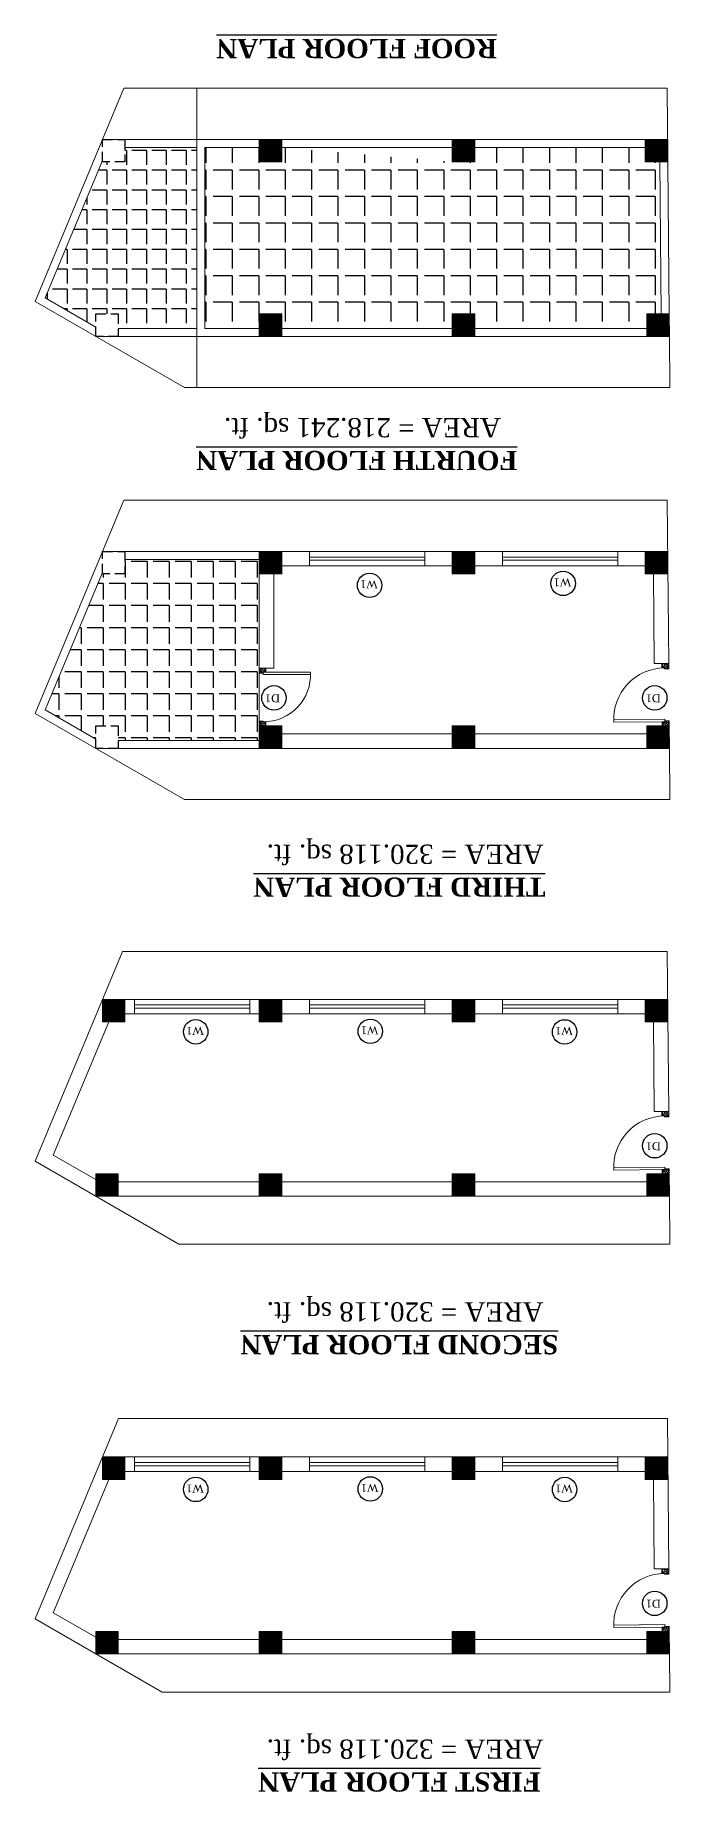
# Model space of a CAD drawing. Header units: inches. Extents: x 20273 to 45441, y -4696 to -1121.
# Drawn here: x 32241 to 32637, y -3314 to -2217 of the extents above; entities that cross this region are included whole.
import ezdxf

# ---------------------------------------------------------------- set-up
doc = ezdxf.new("R2010")
doc.units = ezdxf.units.IN
doc.header["$LTSCALE"] = 5
doc.header["$MEASUREMENT"] = 0
doc.linetypes.add('HIDDEN', pattern=[0.375, 0.25, -0.125])
doc.layers.add('A-WALL', color=7, linetype='Continuous', lineweight=9)
doc.layers.add('DOOR', color=62, linetype='Continuous', lineweight=0)
doc.layers.add('TEXT', color=6, linetype='Continuous')
doc.layers.add('WALL', color=7, linetype='Continuous')
doc.styles.add('ordinary', font='times.ttf')
pattern_1 = [(225, (58756.46304, -6327.00275), (0.08838834765, -0.08838834765), [])]
pattern_2 = [(225, (58756.46304, -6892.73728), (0.08838834765, -0.08838834765), [])]
pattern_3 = [(225, (58756.46304, -6606.83534), (0.08838834765, -0.08838834765), [])]
pattern_4 = [(225, (58756.46304, -6069.60439), (0.08838834765, -0.08838834765), [])]

# ---------------------------------------------------------------- blocks, each defined once
blk = doc.blocks.new('A$C27B36B59')
at = {"layer": 'DOOR'}
for p, q in [((0, 4), (0, 0)), ((2.5, 4), (0, 4)), ((0, 0), (3, 0)), ((2.5, 2.5), (2.5, 4)), ((3, 2.5), (2.5, 2.5)), ((3, 0), (3, 2.5))]:
    blk.add_line(p, q, dxfattribs=at)
for centre, radius, start, end in [((-1.4, -0.5), 4.75, 22.1411, 72.838), ((1.3, 2.1), 1.64, 45.138, 144.8948), ((2.2, 0.3), 2.49, 83.3149, 152.658), ((0.1, 0.4), 2.05, 349.4875, 93.6805), ((2, -0.5), 2.01, 58.7447, 166.495), ((-0.1, 0.3), 1.13, 343.542, 86.947), ((2.1, -0.4), 1.17, 38.2816, 160.1519)]:
    blk.add_arc(centre, radius, start, end, dxfattribs=at)
blk = doc.blocks.new('D2')
at = {"layer": 'DOOR'}
for p, q in [((74474, 24047.6), (74474, 24018.1)), ((74474, 24047.6), (74475.5, 24047.6)), ((74475.5, 24047.6), (74475.5, 24018.1))]:
    blk.add_line(p, q, dxfattribs=at)
blk.add_arc((74474, 24047.6), 29.5, 180, 272.9146, dxfattribs=at)
at = {"layer": 'DOOR', "xscale": -1, "rotation": 180}
blk.add_blockref('A$C27B36B59', (74442, 24050.1), dxfattribs=at)
at = {"layer": 'DOOR', "rotation": 180}
blk.add_blockref('A$C27B36B59', (74478, 24050.1), dxfattribs=at)

msp = doc.modelspace()

# ---------------------------------------------------------------- hatches: boundary and pattern name
at = {"layer": 'A-WALL', "ltscale": 5}
h = msp.add_hatch(dxfattribs=at)
h.set_pattern_fill('ANSI31', color=256, angle=180)
h.set_pattern_definition(pattern_4)
h.paths.add_polyline_path([(32395.07, -2282), (32381.07, -2282), (32381.07, -2296), (32395.07, -2296)])
h = msp.add_hatch(dxfattribs=at)
h.set_pattern_fill('ANSI31', color=256, angle=180)
h.set_pattern_definition(pattern_4)
h.paths.add_polyline_path([(32515.57, -2282), (32501.57, -2282), (32501.57, -2296), (32515.57, -2296)])
h = msp.add_hatch(dxfattribs=at)
h.set_pattern_fill('ANSI31', color=256, angle=180)
h.set_pattern_definition(pattern_4)
h.paths.add_polyline_path([(32636.07, -2282), (32622.07, -2282), (32622.07, -2296), (32636.07, -2296)])
h = msp.add_hatch(dxfattribs=at)
h.set_pattern_fill('ANSI31', color=256, angle=180)
h.set_pattern_definition(pattern_4)
h.paths.add_polyline_path([(32395.07, -2390.99), (32381.07, -2390.99), (32381.07, -2404.99), (32395.07, -2404.99)])
h = msp.add_hatch(dxfattribs=at)
h.set_pattern_fill('ANSI31', color=256, angle=180)
h.set_pattern_definition(pattern_4)
h.paths.add_polyline_path([(32501.57, -2390.99), (32501.57, -2404.99), (32515.57, -2404.99), (32515.57, -2390.99)])
h = msp.add_hatch(dxfattribs=at)
h.set_pattern_fill('ANSI31', color=256, angle=180)
h.set_pattern_definition(pattern_4)
h.paths.add_polyline_path([(32623, -2390.99), (32623, -2404.99), (32637, -2404.99), (32637, -2390.99)])
h = msp.add_hatch(dxfattribs=at)
h.set_pattern_fill('ANSI31', color=256, angle=180)
h.set_pattern_definition(pattern_1)
h.paths.add_polyline_path([(32395.07, -2539.4), (32381.07, -2539.4), (32381.07, -2553.4), (32395.07, -2553.4)])
h = msp.add_hatch(dxfattribs=at)
h.set_pattern_fill('ANSI31', color=256, angle=180)
h.set_pattern_definition(pattern_1)
h.paths.add_polyline_path([(32515.57, -2539.4), (32501.57, -2539.4), (32501.57, -2553.4), (32515.57, -2553.4)])
h = msp.add_hatch(dxfattribs=at)
h.set_pattern_fill('ANSI31', color=256, angle=180)
h.set_pattern_definition(pattern_1)
h.paths.add_polyline_path([(32636.07, -2539.4), (32622.07, -2539.4), (32622.07, -2553.4), (32636.07, -2553.4)])
h = msp.add_hatch(dxfattribs=at)
h.set_pattern_fill('ANSI31', color=256, angle=180)
h.set_pattern_definition(pattern_1)
h.paths.add_polyline_path([(32395.07, -2648.39), (32381.07, -2648.39), (32381.07, -2662.39), (32395.07, -2662.39)])
h = msp.add_hatch(dxfattribs=at)
h.set_pattern_fill('ANSI31', color=256, angle=180)
h.set_pattern_definition(pattern_1)
h.paths.add_polyline_path([(32501.57, -2648.39), (32501.57, -2662.39), (32515.57, -2662.39), (32515.57, -2648.39)])
h = msp.add_hatch(dxfattribs=at)
h.set_pattern_fill('ANSI31', color=256, angle=180)
h.set_pattern_definition(pattern_1)
h.paths.add_polyline_path([(32623, -2648.39), (32623, -2662.39), (32637, -2662.39), (32637, -2648.39)])
h = msp.add_hatch(dxfattribs=at)
h.set_pattern_fill('ANSI31', color=256, angle=180)
h.set_pattern_definition(pattern_3)
h.paths.add_polyline_path([(32283.21, -2833.23), (32297.21, -2833.23), (32297.21, -2819.23), (32283.21, -2819.23)])
h = msp.add_hatch(dxfattribs=at)
h.set_pattern_fill('ANSI31', color=256, angle=180)
h.set_pattern_definition(pattern_3)
h.paths.add_polyline_path([(32395.07, -2819.23), (32381.07, -2819.23), (32381.07, -2833.23), (32395.07, -2833.23)])
h = msp.add_hatch(dxfattribs=at)
h.set_pattern_fill('ANSI31', color=256, angle=180)
h.set_pattern_definition(pattern_3)
h.paths.add_polyline_path([(32515.57, -2819.23), (32501.57, -2819.23), (32501.57, -2833.23), (32515.57, -2833.23)])
h = msp.add_hatch(dxfattribs=at)
h.set_pattern_fill('ANSI31', color=256, angle=180)
h.set_pattern_definition(pattern_3)
h.paths.add_polyline_path([(32636.07, -2819.23), (32622.07, -2819.23), (32622.07, -2833.23), (32636.07, -2833.23)])
h = msp.add_hatch(dxfattribs=at)
h.set_pattern_fill('ANSI31', color=256, angle=180)
h.set_pattern_definition(pattern_3)
h.paths.add_polyline_path([(32278.95, -2942.22), (32292.95, -2942.22), (32292.95, -2928.22), (32278.95, -2928.22)])
h = msp.add_hatch(dxfattribs=at)
h.set_pattern_fill('ANSI31', color=256, angle=180)
h.set_pattern_definition(pattern_3)
h.paths.add_polyline_path([(32395.07, -2928.22), (32381.07, -2928.22), (32381.07, -2942.22), (32395.07, -2942.22)])
h = msp.add_hatch(dxfattribs=at)
h.set_pattern_fill('ANSI31', color=256, angle=180)
h.set_pattern_definition(pattern_3)
h.paths.add_polyline_path([(32501.57, -2928.22), (32501.57, -2942.22), (32515.57, -2942.22), (32515.57, -2928.22)])
h = msp.add_hatch(dxfattribs=at)
h.set_pattern_fill('ANSI31', color=256, angle=180)
h.set_pattern_definition(pattern_3)
h.paths.add_polyline_path([(32623, -2928.22), (32623, -2942.22), (32637, -2942.22), (32637, -2928.22)])
h = msp.add_hatch(dxfattribs=at)
h.set_pattern_fill('ANSI31', color=256, angle=180)
h.set_pattern_definition(pattern_2)
h.paths.add_polyline_path([(32283.21, -3119.14), (32297.21, -3119.14), (32297.21, -3105.14), (32283.21, -3105.14)])
h = msp.add_hatch(dxfattribs=at)
h.set_pattern_fill('ANSI31', color=256, angle=180)
h.set_pattern_definition(pattern_2)
h.paths.add_polyline_path([(32395.07, -3105.14), (32381.07, -3105.14), (32381.07, -3119.14), (32395.07, -3119.14)])
h = msp.add_hatch(dxfattribs=at)
h.set_pattern_fill('ANSI31', color=256, angle=180)
h.set_pattern_definition(pattern_2)
h.paths.add_polyline_path([(32515.57, -3105.14), (32501.57, -3105.14), (32501.57, -3119.14), (32515.57, -3119.14)])
h = msp.add_hatch(dxfattribs=at)
h.set_pattern_fill('ANSI31', color=256, angle=180)
h.set_pattern_definition(pattern_2)
h.paths.add_polyline_path([(32622.07, -3105.14), (32622.07, -3119.14), (32636.07, -3119.14), (32636.07, -3105.14)])
h = msp.add_hatch(dxfattribs=at)
h.set_pattern_fill('ANSI31', color=256, angle=180)
h.set_pattern_definition(pattern_2)
h.paths.add_polyline_path([(32278.95, -3228.13), (32292.95, -3228.13), (32292.95, -3214.13), (32278.95, -3214.13)])
h = msp.add_hatch(dxfattribs=at)
h.set_pattern_fill('ANSI31', color=256, angle=180)
h.set_pattern_definition(pattern_2)
h.paths.add_polyline_path([(32381.07, -3214.13), (32381.07, -3228.13), (32395.07, -3228.13), (32395.07, -3214.13)])
h = msp.add_hatch(dxfattribs=at)
h.set_pattern_fill('ANSI31', color=256, angle=180)
h.set_pattern_definition(pattern_2)
h.paths.add_polyline_path([(32501.57, -3214.13), (32501.57, -3228.13), (32515.57, -3228.13), (32515.57, -3214.13)])
h = msp.add_hatch(dxfattribs=at)
h.set_pattern_fill('ANSI31', color=256, angle=180)
h.set_pattern_definition(pattern_2)
h.paths.add_polyline_path([(32623, -3214.13), (32623, -3228.13), (32637, -3228.13), (32637, -3214.13)])
at = {"layer": 'WALL', "linetype": 'ByBlock', "ltscale": 5, "true_color": 0xf8991e}
h = msp.add_hatch(dxfattribs=at)
h.set_pattern_fill('ANGLE', color=30, scale=45, angle=180)
h.set_pattern_definition([(180, (62839.677, -4578.174), (-2e-15, -12.375), [9, -3.375]), (270, (62839.677, -4578.174), (12.375, -2e-15), [9, -3.375])])
h.paths.add_polyline_path([(32342.07, -2399.99), (32342.07, -2287), (32297.21, -2287), (32297.21, -2296), (32283.21, -2296), (32283.21, -2295.02), (32247.44, -2381.01), (32278.95, -2399.22), (32278.95, -2390.99), (32292.95, -2390.99), (32292.95, -2399.99)])
h = msp.add_hatch(dxfattribs=at)
h.set_pattern_fill('ANGLE', color=30, scale=60, angle=180)
h.set_pattern_definition([(180, (62839.677, -4578.174), (-2e-15, -16.5), [12, -4.5]), (270, (62839.677, -4578.174), (16.5, -3e-15), [12, -4.5])])
h.paths.add_polyline_path([(32501.57, -2390.99), (32515.57, -2390.99), (32515.57, -2399.99), (32623, -2399.99), (32623, -2390.99), (32632, -2390.99), (32631.19, -2296), (32622.07, -2296), (32622.07, -2287), (32515.57, -2287), (32515.57, -2296), (32501.57, -2296), (32395.07, -2287), (32395.07, -2296), (32381.07, -2296), (32381.07, -2287), (32347.07, -2287), (32347.07, -2399.99), (32381.07, -2399.99), (32381.07, -2390.99), (32395.07, -2390.99), (32395.07, -2399.99), (32501.57, -2399.99)])
h = msp.add_hatch(dxfattribs=at)
h.set_pattern_fill('ANGLE', color=30, scale=50, angle=180)
h.set_pattern_definition([(180, (60677.246, -6327.003), (-2e-15, -13.75), [10, -3.75]), (270, (60677.246, -6327.003), (13.75, -3e-15), [10, -3.75])])
h.paths.add_polyline_path([(32247.44, -2638.4), (32278.95, -2656.62), (32278.95, -2648.39), (32292.95, -2648.39), (32292.95, -2657.39), (32381.07, -2657.39), (32381.07, -2612.39), (32381.07, -2544.4), (32297.21, -2544.4), (32297.21, -2553.4), (32283.21, -2553.4), (32283.21, -2552.42)])

# ---------------------------------------------------------------- linework, layer by layer
at = {"layer": 'A-WALL', "ltscale": 5}
for p, q in [((32296.52, -2250), (32241.14, -2383.14)), ((32635.8, -2250), (32296.52, -2250)), ((32342.07, -2436.99), (32342.07, -2250)), ((32637, -2390.99), (32635.8, -2250)), ((32342.07, -2282), (32283.21, -2282)), ((32636.07, -2282), (32342.07, -2282)), ((32342.07, -2287), (32297.21, -2287)), ((32347.07, -2399.99), (32347.07, -2287)), ((32381.07, -2287), (32347.07, -2287)), ((32501.7, -2287), (32395.07, -2287)), ((32622.07, -2287), (32515.57, -2287)), ((32283.21, -2295.02), (32247.44, -2381.01)), ((32632, -2391.04), (32631.19, -2296)), ((32247.44, -2381.01), (32278.95, -2399.22)), ((32241.14, -2383.14), (32334.33, -2436.99)), ((32637.12, -2404.99), (32637, -2390.99)), ((32292.95, -2399.99), (32342.07, -2399.99)), ((32347.07, -2399.99), (32381.07, -2399.99)), ((32395.07, -2399.99), (32501.57, -2399.99)), ((32515.57, -2399.99), (32623, -2399.99)), ((32637, -2399.99), (32637.12, -2399.99)), ((32278.95, -2404.99), (32342.07, -2404.99)), ((32342.07, -2404.99), (32637.12, -2404.99)), ((32637.39, -2436.99), (32637.12, -2404.99)), ((32334.33, -2436.99), (32637.39, -2436.99)), ((32296.52, -2507.4), (32241.14, -2640.54)), ((32635.8, -2507.4), (32296.52, -2507.4)), ((32636.67, -2609.39), (32635.8, -2507.4)), ((32636.07, -2539.4), (32283.21, -2539.4)), ((32381.07, -2544.4), (32297.21, -2544.4)), ((32412.32, -2548.4), (32412.32, -2539.4)), ((32484.32, -2542.9), (32412.32, -2542.9)), ((32484.32, -2544.9), (32412.32, -2544.9)), ((32484.32, -2548.4), (32484.32, -2539.4)), ((32532.82, -2548.4), (32532.82, -2539.4)), ((32604.82, -2542.9), (32532.82, -2542.9)), ((32604.82, -2544.9), (32532.82, -2544.9)), ((32604.82, -2548.4), (32604.82, -2539.4)), ((32283.21, -2552.42), (32247.44, -2638.4)), ((32381.07, -2612.39), (32381.07, -2553.4)), ((32390.07, -2612.39), (32390.07, -2553.4)), ((32395.07, -2548.4), (32501.57, -2548.4)), ((32515.57, -2548.4), (32622.07, -2548.4)), ((32627.67, -2609.39), (32627.19, -2553.4)), ((32627.67, -2609.39), (32636.67, -2609.39)), ((32381.07, -2612.39), (32390.07, -2612.39)), ((32381.07, -2648.39), (32381.07, -2612.39)), ((32241.14, -2640.54), (32334.33, -2694.39)), ((32247.44, -2638.4), (32278.95, -2656.62)), ((32395.07, -2653.39), (32501.57, -2653.39)), ((32515.57, -2653.39), (32623, -2653.39)), ((32637.12, -2662.39), (32637, -2648.39)), ((32278.95, -2662.39), (32637.12, -2662.39)), ((32292.95, -2657.39), (32381.07, -2657.39)), ((32637.39, -2694.39), (32637.12, -2662.39)), ((32334.33, -2694.39), (32637.39, -2694.39)), ((32295.69, -2789.23), (32241.14, -2920.37)), ((32635.82, -2789.23), (32295.69, -2789.23)), ((32636.67, -2889.23), (32635.82, -2789.23)), ((32636.07, -2819.23), (32283.21, -2819.23)), ((32303.14, -2828.23), (32303.14, -2819.23)), ((32375.14, -2828.23), (32375.14, -2819.23)), ((32412.32, -2828.23), (32412.32, -2819.23)), ((32484.32, -2828.23), (32484.32, -2819.23)), ((32532.82, -2828.23), (32532.82, -2819.23)), ((32604.82, -2828.23), (32604.82, -2819.23)), ((32297.21, -2828.23), (32381.07, -2828.23)), ((32375.14, -2822.73), (32303.14, -2822.73)), ((32375.14, -2824.73), (32303.14, -2824.73)), ((32395.07, -2828.23), (32501.57, -2828.23)), ((32484.32, -2822.73), (32412.32, -2822.73)), ((32484.32, -2824.73), (32412.32, -2824.73)), ((32515.57, -2828.23), (32622.07, -2828.23)), ((32604.82, -2822.73), (32532.82, -2822.73)), ((32604.82, -2824.73), (32532.82, -2824.73)), ((32287.13, -2833.23), (32252.48, -2916.53)), ((32627.67, -2889.23), (32627.19, -2833.23)), ((32627.67, -2889.23), (32636.67, -2889.23)), ((32252.48, -2916.53), (32278.95, -2931.83)), ((32241.14, -2920.37), (32330.87, -2972.22)), ((32637.12, -2942.22), (32637, -2928.22)), ((32292.95, -2933.22), (32381.07, -2933.22)), ((32395.07, -2933.22), (32501.57, -2933.22)), ((32515.57, -2933.22), (32623, -2933.22)), ((32278.95, -2942.22), (32637.12, -2942.22)), ((32637.37, -2972.22), (32637.12, -2942.22)), ((32330.87, -2972.22), (32637.37, -2972.22)), ((32293.19, -3081.14), (32241.14, -3206.27)), ((32635.87, -3081.14), (32293.19, -3081.14)), ((32636.67, -3175.13), (32635.87, -3081.14)), ((32636.07, -3105.14), (32283.21, -3105.14)), ((32303.14, -3114.14), (32303.14, -3105.14)), ((32375.14, -3114.14), (32375.14, -3105.14)), ((32412.32, -3114.14), (32412.32, -3105.14)), ((32484.32, -3114.14), (32484.32, -3105.14)), ((32532.82, -3114.14), (32532.82, -3105.14)), ((32604.82, -3114.14), (32604.82, -3105.14)), ((32297.21, -3114.14), (32381.07, -3114.14)), ((32375.14, -3108.64), (32303.14, -3108.64)), ((32375.14, -3110.64), (32303.14, -3110.64)), ((32395.07, -3114.14), (32501.57, -3114.14)), ((32484.32, -3108.64), (32412.32, -3108.64)), ((32484.32, -3110.64), (32412.32, -3110.64)), ((32515.57, -3114.14), (32622.07, -3114.14)), ((32604.82, -3108.64), (32532.82, -3108.64)), ((32604.82, -3110.64), (32532.82, -3110.64)), ((32287.13, -3119.14), (32252.48, -3202.43)), ((32627.67, -3175.13), (32627.19, -3119.14)), ((32627.67, -3175.13), (32636.67, -3175.13)), ((32252.48, -3202.43), (32278.95, -3217.73)), ((32241.14, -3206.27), (32320.48, -3252.13)), ((32637.12, -3228.13), (32637, -3214.13)), ((32292.95, -3219.13), (32381.07, -3219.13)), ((32395.07, -3219.13), (32501.57, -3219.13)), ((32515.57, -3219.13), (32623, -3219.13)), ((32278.95, -3228.13), (32637.12, -3228.13)), ((32637.32, -3252.13), (32637.12, -3228.13)), ((32320.48, -3252.13), (32637.32, -3252.13))]:
    msp.add_line(p, q, dxfattribs=at)
for points in [[(32395.07, -2296), (32381.07, -2296), (32381.07, -2282), (32395.07, -2282)], [(32515.57, -2296), (32501.57, -2296), (32501.57, -2282), (32515.57, -2282)], [(32636.07, -2296), (32622.07, -2296), (32622.07, -2282), (32636.07, -2282)], [(32395.07, -2404.99), (32381.07, -2404.99), (32381.07, -2390.99), (32395.07, -2390.99)], [(32515.57, -2404.99), (32501.57, -2404.99), (32501.57, -2390.99), (32515.57, -2390.99)], [(32637, -2404.99), (32623, -2404.99), (32623, -2390.99), (32637, -2390.99)], [(32395.07, -2553.4), (32381.07, -2553.4), (32381.07, -2539.4), (32395.07, -2539.4)], [(32515.57, -2553.4), (32501.57, -2553.4), (32501.57, -2539.4), (32515.57, -2539.4)], [(32636.07, -2553.4), (32622.07, -2553.4), (32622.07, -2539.4), (32636.07, -2539.4)], [(32395.07, -2662.39), (32381.07, -2662.39), (32381.07, -2648.39), (32395.07, -2648.39)], [(32515.57, -2662.39), (32501.57, -2662.39), (32501.57, -2648.39), (32515.57, -2648.39)], [(32637, -2662.39), (32623, -2662.39), (32623, -2648.39), (32637, -2648.39)], [(32297.21, -2833.23), (32283.21, -2833.23), (32283.21, -2819.23), (32297.21, -2819.23)], [(32395.07, -2833.23), (32381.07, -2833.23), (32381.07, -2819.23), (32395.07, -2819.23)], [(32515.57, -2833.23), (32501.57, -2833.23), (32501.57, -2819.23), (32515.57, -2819.23)], [(32636.07, -2833.23), (32622.07, -2833.23), (32622.07, -2819.23), (32636.07, -2819.23)], [(32292.95, -2942.22), (32278.95, -2942.22), (32278.95, -2928.22), (32292.95, -2928.22)], [(32395.07, -2942.22), (32381.07, -2942.22), (32381.07, -2928.22), (32395.07, -2928.22)], [(32515.57, -2942.22), (32501.57, -2942.22), (32501.57, -2928.22), (32515.57, -2928.22)], [(32637, -2942.22), (32623, -2942.22), (32623, -2928.22), (32637, -2928.22)], [(32297.21, -3119.14), (32283.21, -3119.14), (32283.21, -3105.14), (32297.21, -3105.14)], [(32395.07, -3119.14), (32381.07, -3119.14), (32381.07, -3105.14), (32395.07, -3105.14)], [(32515.57, -3119.14), (32501.57, -3119.14), (32501.57, -3105.14), (32515.57, -3105.14)], [(32636.07, -3119.14), (32622.07, -3119.14), (32622.07, -3105.14), (32636.07, -3105.14)], [(32292.95, -3228.13), (32278.95, -3228.13), (32278.95, -3214.13), (32292.95, -3214.13)], [(32395.07, -3228.13), (32381.07, -3228.13), (32381.07, -3214.13), (32395.07, -3214.13)], [(32515.57, -3228.13), (32501.57, -3228.13), (32501.57, -3214.13), (32515.57, -3214.13)], [(32637, -3228.13), (32623, -3228.13), (32623, -3214.13), (32637, -3214.13)]]:
    msp.add_lwpolyline(points, close=True, dxfattribs=at)
at = {"layer": 'TEXT'}
for centre in [(32449.96, -2560.54), (32570.77, -2559.31), (32390.23, -2630.86), (32627.97, -2630.86), (32450.37, -2839.21), (32341.36, -2839.5), (32571.71, -2839.57), (32627.97, -2910.7), (32341.36, -3125.4), (32450.37, -3125.11), (32571.71, -3125.47), (32627.97, -3196.6)]:
    msp.add_circle(centre, 7.64, dxfattribs=at)
at = {"layer": 'WALL', "color": 2, "linetype": 'HIDDEN', "ltscale": 5}
for points in [[(32297.21, -2296), (32283.21, -2296), (32283.21, -2282), (32297.21, -2282)], [(32292.95, -2404.99), (32278.95, -2404.99), (32278.95, -2390.99), (32292.95, -2390.99)], [(32297.21, -2553.4), (32283.21, -2553.4), (32283.21, -2539.4), (32297.21, -2539.4)], [(32292.95, -2662.39), (32278.95, -2662.39), (32278.95, -2648.39), (32292.95, -2648.39)]]:
    msp.add_lwpolyline(points, close=True, dxfattribs=at)

# ---------------------------------------------------------------- block references
at = {"layer": 'WALL', "color": 2, "linetype": 'ByBlock', "xscale": 1.083333333326322, "yscale": 1.083333333326322, "zscale": 1.083333333326322, "rotation": 270.4857626914851}
for p in [(5899.63, 77812.27), (5899.63, 77532.43), (5899.63, 77246.53)]:
    msp.add_blockref('D2', p, dxfattribs=at)
at = {"layer": 'WALL', "color": 2, "linetype": 'ByBlock', "rotation": 90.00000000019512}
msp.add_blockref('D2', (56431.16, -77090.34), dxfattribs=at)

# ---------------------------------------------------------------- texts
at = {"layer": 'TEXT', "style": 'ordinary'}
for s, rotation, p in [('W1', 180.00039, (32455, -2557.47)), ('W1', 180.00039, (32575.8, -2556.25)), ('D1', 180, (32393.94, -2628.63)), ('D1', 180, (32631.67, -2628.63)), ('W1', 180.00039, (32346.4, -2836.43)), ('W1', 180.00039, (32455.4, -2836.15)), ('W1', 180.00039, (32576.75, -2836.5)), ('D1', 180, (32631.67, -2908.46)), ('W1', 180.00039, (32346.4, -3122.34)), ('W1', 180.00039, (32455.4, -3122.05)), ('W1', 180.00039, (32576.75, -3122.4)), ('D1', 180, (32631.67, -3194.37))]:
    msp.add_text(s, height=5, rotation=rotation, dxfattribs=at).set_placement(p)
at = {"layer": 'TEXT', "char_height": 12, "width": 219.8151, "attachment_point": 8, "rotation": 179.99961, "style": 'ordinary'}
for s, insert in [('{\\fTimes New Roman|b1|i0|c0|p18;\\LROOF FLOOR PLAN}', (32441.87, -2219)), ('AREA = 218.241 sq. ft.', (32445.45, -2452.16)), ('{\\fTimes New Roman|b1|i0|c0|p18;\\LFOURTH FLOOR PLAN}', (32441.87, -2476.4)), ('AREA = 320.118 sq. ft.', (32472.1, -2718.7)), ('{\\fTimes New Roman|b1|i0|c0|p18;\\LTHIRD FLOOR PLAN}', (32468.51, -2742.94)), ('AREA = 320.118 sq. ft.', (32472.1, -3004.6)), ('{\\fTimes New Roman|b1|i0|c0|p18;\\LSECOND FLOOR PLAN}', (32468.51, -3028.84)), ('AREA = 320.118 sq. ft.', (32472.1, -3277.82)), ('{\\fTimes New Roman|b1|i0|c0|p18;\\LFIRST FLOOR PLAN}', (32468.51, -3302.06))]:
    msp.add_mtext(s, dxfattribs=dict(at, insert=insert))

doc.saveas('drawing.dxf')
